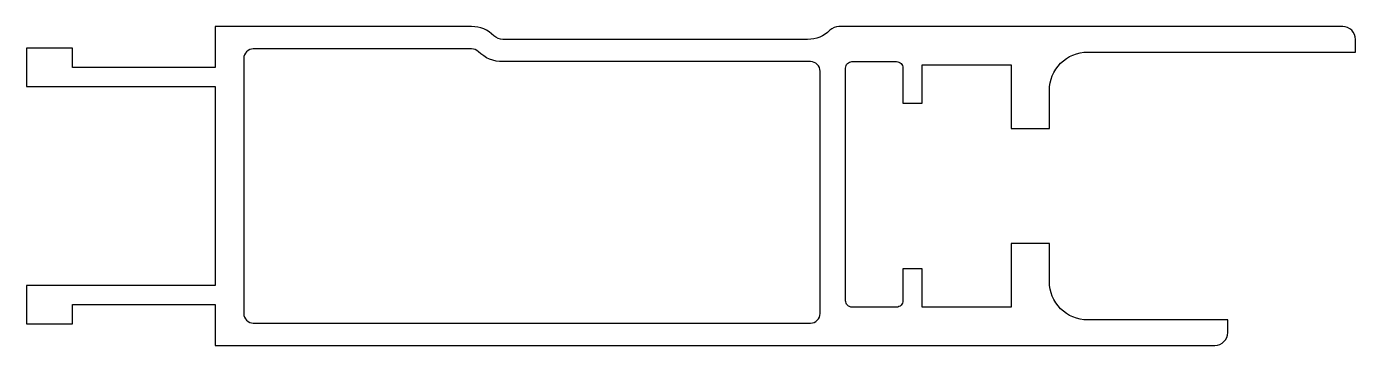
# Model space of a CAD drawing. Extents: x 175 to 279, y 246 to 271.
import ezdxf

# ---------------------------------------------------------------- set-up
doc = ezdxf.new("R2010")
doc.units = 0
doc.layers.add('ANA', color=220, linetype='CONTINUOUS')

msp = doc.modelspace()

# ---------------------------------------------------------------- linework, layer by layer
at = {"layer": 'ANA'}
for points in [[(245.19, 252.11), (243.69, 252.11), (243.69, 249.61, -0.414214), (243.19, 249.11), (239.69, 249.11, -0.414214), (239.19, 249.61), (239.19, 267.86, -0.414214), (239.69, 268.36), (243.19, 268.36, -0.414214), (243.69, 267.86), (243.69, 265.11), (245.19, 265.11), (245.19, 268.11), (252.19, 268.11), (252.19, 263.11), (255.19, 263.11), (255.19, 266.11, -0.414214), (258.19, 269.11), (279.22, 269.11), (279.22, 270.11, 0.414214), (278.22, 271.11), (238.66, 271.11, 0.196262), (237.96, 270.82, -0.196262), (236.21, 270.11), (212.28, 270.11, -0.196262), (211.58, 270.39, 0.196262), (209.83, 271.11), (189.69, 271.11), (189.69, 267.91), (178.49, 267.91), (178.49, 269.41), (174.89, 269.41), (174.89, 266.41), (189.69, 266.41), (189.69, 250.81), (174.89, 250.81), (174.89, 247.81), (178.49, 247.81), (178.49, 249.31), (189.69, 249.31), (189.69, 246.11), (268.19, 246.11, 0.414214), (269.19, 247.11), (269.19, 248.11), (258.19, 248.11, -0.414214), (255.19, 251.11), (255.19, 254.11), (252.19, 254.11), (252.19, 249.11), (245.19, 249.11)], [(237.19, 248.61), (237.19, 267.61, 0.414214), (236.44, 268.36), (212.28, 268.36, -0.196262), (210.36, 269.14, 0.196262), (209.83, 269.36), (192.69, 269.36, 0.414214), (191.94, 268.61), (191.94, 248.61, 0.414214), (192.69, 247.86), (236.44, 247.86, 0.414214)]]:
    msp.add_lwpolyline(points, format="xyb", close=True, dxfattribs=at)

doc.saveas('drawing.dxf')
